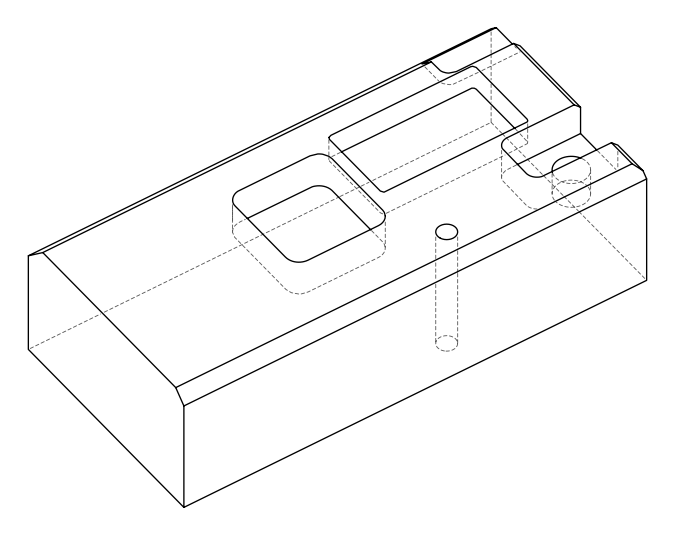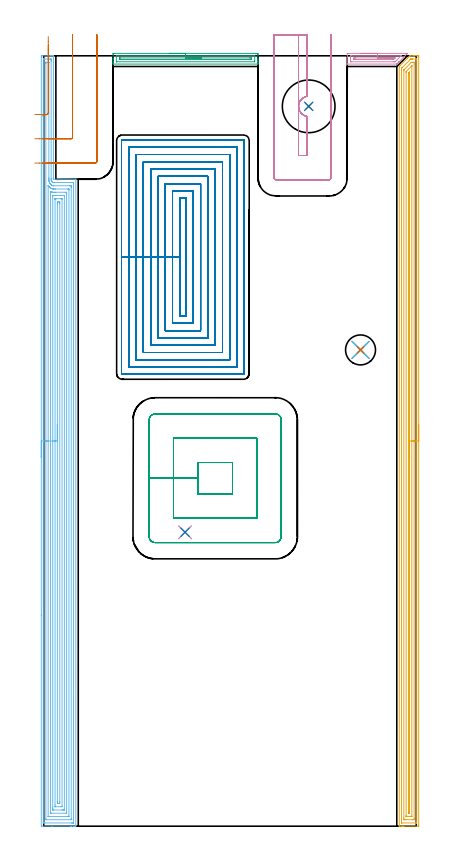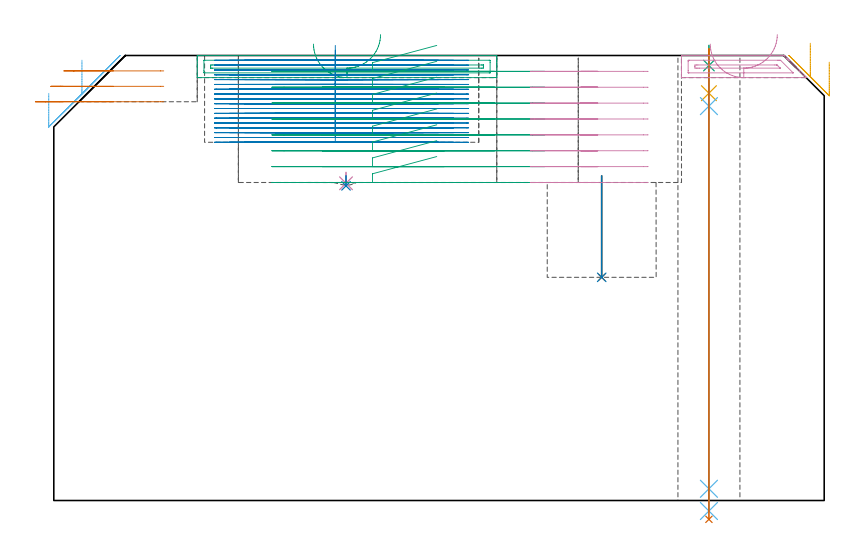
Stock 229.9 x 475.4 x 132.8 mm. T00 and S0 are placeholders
(PLAN: 16 operations, 10 tool changes, 170 min)
(1 INDEXABLE_INSERT_DRILL_BLIND_HOLE_FROM_SOLID | STEP1POCKET | NXT0302_013 | 0.13 min | 22810 mm3)
(2 DRILL_TO_ENLARGE_BLIND_HOLE | STEP1POCKET | UGT0301_382 | 0.13 min | 32056 mm3)
(3 SPOT_DRILL | STEP1HOLE | NXT0321_9005460120000 | 0.05 min | 183 mm3)
(4 SPOT_DRILL_1 | STEP1POCKET_1 | NXT0321_9005460120000 | 0.03 min | 4140 mm3)
(5 DRILL_BLIND_HOLE_INTO_CENTER | STEP1HOLE | NXT0301_046 | 0.05 min | 355 mm3)
(6 GUN_DRILL_THROUGH_HOLE | STEP1HOLE | UGT0307_003 | 0.63 min | 4655 mm3)
(7 SPADE_DRILL_TO_ENLARGE_THROUGH_HOLE | STEP1HOLE | UGT0306_009 | 0.56 min | 30425 mm3)
(8 DRILL_BLIND_HOLE_INTO_CENTER_1 | STEP1POCKET_1 | NXT0301_026 | 0.02 min | 16 mm3)
(9 AREA_MILL | FG_CHAMFER_SURFACE | UGT0205_001 | 2.32 min | 2131 mm3)
(10 AREA_MILL_1 | FG_CHAMFER_SURFACE_1 | UGT0205_001 | 0.99 min | 992 mm3)
(11 AREA_MILL_2 | FG_CHAMFER_SURFACE_2 | UGT0205_001 | 19.14 min | 34044 mm3)
(12 AREA_MILL_3 | FG_CHAMFER_SURFACE_3 | UGT0205_001 | 27.7 min | 106852 mm3)
(13 MILL_CORNER_NOTCH_RECTANGULAR | CORNER_NOTCH_RECTANGULAR | UGT0201_094 | Follow Part, ap 5, ae 75% | 1.55 min | 30404 mm3)
(14 MILL_RECTANGULAR_POCKET | POCKET_RECTANGULAR_STRAIGHT | NXT0201_008 | Follow Part, ap 1.5, ae 75% | 98.84 min | 319093 mm3)
(15 MILL_RECTANGULAR_POCKET_1 | POCKET_RECTANGULAR_STRAIGHT_1 | UGT0201_094 | Follow Part, ap 5, ae 75% | 11.07 min | 371892 mm3)
(16 MILL_SLOT | SLOT_PARTIAL_RECTANGULAR | UGT0201_094 | Follow Part, ap 5, ae 75% | 6.81 min | 147025 mm3)
(TOOL NXT0302_013 | Index. Insert Drill 21mm [880-D2100L25-05] | D21 PA176 FL105 Z2)
(TOOL UGT0301_382 | Twist Drill Flat Bottom 32.5 mm | D32.5 PA180 FL175 Z2)
(TOOL NXT0321_9005460120000 | NC Spot Drill, 142deg, 12mm, Carbide, Uncoated | D12 PA142 FL30 Z2)
(TOOL NXT0301_046 | Carbide Drill 7.5mm [860.1-0750-038A1-MM 2214] | D7.5 PA140 FL53 Z2)
(TOOL UGT0307_003 | Gun Drill 7 mm | D7 PA130 FL24 Z1)
(TOOL UGT0306_009 | Spade Drill 18.5mm | D18.5 PA132 FL10 Z2)
(TOOL NXT0301_026 | Carbide Drill 5.5mm [860.1-0550-017A1-MM 2214] | D5.5 PA140 FL28 Z2)
(TOOL UGT0205_001 | Chamfer Mill 20 x 3 x 45 deg. | D20 FL50 Z2)
(TOOL UGT0201_094 | End mill 20 mm | D20 FL38 Z4)
(TOOL NXT0201_008 | ENDMILL 6mm [2P460-0600-NA 1630] | D6 FL26 Z6)
(OP 1 INDEXABLE_INSERT_DRILL_BLIND_HOLE_FROM_SOLID)
G17 G21 G94 G90
T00 M6
G54
G17 G0 G90 X163.5 Y444.2 S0 M3
G43 Z142.8 H1
G94 G81 G98 Z66.6 F250. R96.9
G80
M5
M2
(OP 2 DRILL_TO_ENLARGE_BLIND_HOLE)
G17 G21 G94 G90
T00 M6
G54
G17 G0 G90 X163.5 Y444.2 S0 M3
G43 Z142.8 H0
G94 G81 G98 Z66.6 F250. R96.9
G80
M5
M2
(OP 3 SPOT_DRILL)
G17 G21 G94 G90
T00 M6
G54
G17 G0 G90 X195.5 Y293.9 S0 M3
G43 Z142.8 H0
G94 G81 G98 Z129.8 F250. R135.8
G80
M5
M2
(OP 4 SPOT_DRILL_1)
G17 G21 G94 G90
T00 M6
G54
G17 G0 G90 X87.2 Y181.4 S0 M3
G43 Z142.8 H0
G94 G81 G98 Z94.663 F250. R97.9
G80
M5
M2
(OP 5 DRILL_BLIND_HOLE_INTO_CENTER)
G17 G21 G94 G90
T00 M6
G54
G17 G0 G90 X195.5 Y293.9 S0 M3
G43 Z142.8 H1
G94 G81 G98 Z121.55 F250. R134.8
G80
M5
M2
(OP 6 GUN_DRILL_THROUGH_HOLE)
G17 G21 G94 G90
T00 M6
G54
G17 G0 G90 X195.5 Y293.9 M8
G43 Z142.8 H0
Z132.641
S716 M3
G94 G1 Z117.692 F125. M26
G4 X.084
Z3.5 F250.
G4 X.084
Z-3.132 F125.
G4 X.084
M5
M9
G0 Z132.641
Z142.8
M2
(OP 7 SPADE_DRILL_TO_ENLARGE_THROUGH_HOLE)
G17 G21 G94 G90
T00 M6
G54
G17 G0 G90 X195.5 Y293.9 S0 M3
G43 Z142.8 H0
G94 G73 G98 Z-5.618 F250. Q17.302 R134.8
G80
M5
M2
(OP 8 DRILL_BLIND_HOLE_INTO_CENTER_1)
G17 G21 G94 G90
T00 M6
G54
G17 G0 G90 X87.2 Y181.4 S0 M3
G43 Z142.8 H1
G94 G81 G98 Z93.899 F250. R96.9
G80
M5
M2
(OP 9 AREA_MILL)
G17 G21 G94 G90
T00 M6
G54
G17 G0 G90 X77.5 Y476.9 S1061 M3
G43 Z142.8 H0
Z136.2
G94 G1 X77.538 Z135.328 F250.
X77.652 Z134.464
X77.841 Z133.612
X78.103 Z132.78
X78.437 Z131.974
X78.84 Z131.2
X79.308 Z130.464
X79.84 Z129.772
X80.429 Z129.129
X81.072 Z128.54
X81.764 Z128.008
X82.5 Z127.54
X83.274 Z127.137
X84.08 Z126.803
X84.912 Z126.541
X85.764 Z126.352
X86.628 Z126.238
X87.5 Z126.2
X130.995
X131.613 Y476.897 Z126.203
X132.193 Y476.891 Z126.205
X132.197 Y476.866 Z126.23
X132.2 Y476.28 Z126.816
Y475.976 Z127.12
Y473.6 Z129.494
Y472.991 Z130.106
Y472.707 Z130.39
Y472.097 Z130.999
Y471.813 Z131.282
Y471.245 Z131.855
Y470.694 Z132.405
X132.193 Y470.352 Z132.739
X132.19 Y470.303 Z132.788
X132.058 Y470.3 Z132.8
X42.942
X42.81 Y470.303 Z132.788
X42.807 Y470.352 Z132.739
X42.8 Y470.694 Z132.405
Y471.244 Z131.855
Y471.813 Z131.282
Y472.991 Z130.106
Y473.597 Z129.497
X42.801 Y476.28 Z126.816
X42.803 Y476.866 Z126.23
X42.807 Y476.891 Z126.205
X43.387 Y476.9 Z126.2
X87.5
Y475.486 Z127.614
X129.929 Y475.485 Z127.615
X130.126 Y475.482 Z127.618
X130.178 Y475.479 Z127.621
X130.19 Y475.469 Z127.631
X130.196 Y475.44 Z127.66
X130.199 Y475.387 Z127.713
Y472.336 Z130.764
X130.193 Y471.813 Z131.287
X130.19 Y471.727 Z131.373
X130.027 Y471.718 Z131.382
X129.928 Y471.715 Z131.385
X45.071
X44.874 Y471.718 Z131.382
X44.822 Y471.721 Z131.379
X44.81 Y471.731 Z131.369
X44.804 Y471.76 Z131.34
X44.801 Y471.813 Z131.287
X44.8 Y474.864 Z128.236
X44.807 Y475.387 Z127.713
X44.81 Y475.473 Z127.627
X44.973 Y475.482 Z127.618
X45.072 Y475.485 Z127.615
X87.5 Y475.486 Z127.614
Y474.072 Z129.028
X127.157 Y474.071 Z129.029
X127.58 Y474.069 Z129.031
X128.048 Y474.064 Z129.036
X128.19 Y474.051 Z129.049
X128.197 Y473.752 Z129.348
X128.199 Y473.6 Z129.5
X128.2 Y473.448 Z129.652
X128.197 Y473.295 Z129.805
X128.191 Y473.194 Z129.906
X128.185 Y473.135 Z129.965
X128.164 Y473.133 Z129.967
X128.048 Y473.131 Z129.969
X127.627 Y473.129 Z129.971
X47.843
X47.42 Y473.131 Z129.969
X46.952 Y473.136 Z129.964
X46.81 Y473.149 Z129.951
X46.803 Y473.448 Z129.652
X46.801 Y473.6 Z129.5
X46.8 Y473.752 Z129.348
X46.803 Y473.905 Z129.195
X46.809 Y474.006 Z129.094
X46.815 Y474.065 Z129.035
X46.836 Y474.067 Z129.033
X46.952 Y474.069 Z129.031
X47.373 Y474.071 Z129.029
X87.5 Y474.072 Z129.028
X88.372 Z129.067
X89.236 Z129.18
X90.088 Z129.369
X90.92 Z129.632
X91.726 Z129.965
X92.5 Z130.368
X93.236 Z130.837
X93.928 Z131.368
X94.571 Z131.957
X95.16 Z132.601
X95.692 Z133.293
X96.16 Z134.028
X96.563 Z134.802
X96.897 Z135.608
X97.159 Z136.44
X97.348 Z137.292
X97.462 Z138.157
X97.5 Z139.028
G0 Z142.8
M5
M2
(OP 10 AREA_MILL_1)
G17 G21 G94 G90
T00 M6
G54
G17 G0 G90 X195.9 Y476.9 S1061 M3
G43 Z142.8 H0
Z136.2
G94 G1 X195.938 Z135.328 F250.
X196.052 Z134.464
X196.241 Z133.612
X196.503 Z132.78
X196.837 Z131.974
X197.24 Z131.2
X197.709 Z130.464
X198.24 Z129.772
X198.829 Z129.129
X199.472 Z128.54
X200.164 Z128.008
X200.9 Z127.54
X201.674 Z127.137
X202.48 Z126.803
X203.312 Z126.541
X204.164 Z126.352
X205.028 Z126.238
X205.9 Z126.2
X224.368 Y476.899 Z126.201
X224.423 Y476.897 Z126.202
X224.492 Y476.891 Z126.205
X224.28 Y476.68 Z126.42
X223.882 Y476.28 Z126.816
X222.544 Y474.942 Z128.154
X219.415 Y471.813 Z131.283
X219.303 Y471.703 Z131.396
X219.224 Y471.624 Z131.475
X219.117 Y471.515 Z131.581
X219.009 Y471.409 Z131.691
X218.923 Y471.323 Z131.776
X218.819 Y471.217 Z131.879
X218.714 Y471.114 Z131.986
X218.029 Y470.429 Z132.67
X217.924 Y470.325 Z132.771
X217.895 Y470.305 Z132.79
X217.83 Y470.3 Z132.8
X187.342
X187.309 Y470.305 Z132.791
X187.302 Y470.315 Z132.781
X187.301 Y470.322 Z132.773
X187.3 Y470.416 Z132.682
Y474.578 Z128.521
Y475.387 Z127.706
X187.302 Y476.767 Z126.328
X187.306 Y476.89 Z126.204
X187.783 Y476.9 Z126.2
X205.9
Y475.486 Z127.614
X220.482
X220.579 Y475.485 Z127.615
X220.606 Y475.483 Z127.617
X220.614 Y475.48 Z127.62
X220.613 Y475.475 Z127.625
X220.564 Y475.416 Z127.684
X220.537 Y475.387 Z127.713
X220.509 Y475.359 Z127.741
X216.947 Y471.798 Z131.302
X216.844 Y471.721 Z131.379
X216.75 Y471.719 Z131.381
X216.554 Y471.716 Z131.384
X216.161 Y471.714 Z131.386
X216.063
X189.648 Y471.715 Z131.385
X189.551 Y471.717 Z131.383
X189.454 Y471.721 Z131.379
X189.31 Y471.735 Z131.365
X189.307 Y471.813 Z131.287
X189.301 Y472.066 Z131.034
X189.3 Y474.747 Z128.353
X189.303 Y475.387 Z127.713
X189.306 Y475.45 Z127.65
X189.31 Y475.476 Z127.624
X189.356 Y475.48 Z127.62
X189.455 Y475.484 Z127.616
X189.551 Y475.485 Z127.615
X205.9 Y475.486 Z127.614
Y474.072 Z129.028
X216.611 Y474.071 Z129.029
X216.659
X216.732 Y474.067 Z129.033
X216.753 Y474.065 Z129.035
X216.746 Y474.053 Z129.047
X216.717 Y474.02 Z129.08
X216.625 Y473.925 Z129.175
X216.063 Y473.363 Z129.737
X215.84 Y473.149 Z129.951
X215.823 Y473.135 Z129.965
X215.801 Y473.132 Z129.968
X215.75 Y473.13 Z129.97
X215.646 Y473.129 Z129.971
X215.179 Y473.128 Z129.972
X192.202 Y473.129 Z129.971
X191.782 Y473.131 Z129.969
X191.318 Y473.136 Z129.964
X191.301 Y473.6 Z129.5
Y473.618 Z129.482
X191.318 Y474.064 Z129.036
X191.738 Y474.069 Z129.031
X192.202 Y474.071 Z129.029
X192.62
X205.9 Y474.072 Z129.028
X206.772 Z129.066
X207.637 Z129.18
X208.488 Z129.369
X209.32 Z129.631
X210.126 Z129.965
X210.9 Z130.368
X211.636 Z130.837
X212.328 Z131.368
X212.971 Z131.957
X213.56 Z132.601
X214.092 Z133.293
X214.56 Z134.028
X214.963 Z134.802
X215.297 Z135.608
X215.559 Z136.44
X215.748 Z137.292
X215.862 Z138.157
X215.9 Z139.028
G0 Z142.8
M5
M2
(OP 11 AREA_MILL_2)
G17 G21 G94 G90
T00 M6
G54
G17 G0 G90 X231.4 Y247.7 S1061 M3
G43 Z142.8 H0
Z130.8
G94 G1 Y247.662 Z129.928 F250.
Y247.548 Z129.064
Y247.359 Z128.212
Y247.097 Z127.38
Y246.763 Z126.574
Y246.36 Z125.8
Y245.892 Z125.064
Y245.36 Z124.372
Y244.771 Z123.729
Y244.128 Z123.14
Y243.436 Z122.608
Y242.7 Z122.14
Y241.926 Z121.737
Y241.12 Z121.403
Y240.288 Z121.141
Y239.437 Z120.952
Y238.572 Z120.838
Y237.7 Z120.8
Y0.613
X231.398 Y0.279 Z120.801
X231.393 Y0.01 Z120.804
X231.072 Y0. Z121.125
X222.346 Z129.848
X221.798 Z130.398
X221.473 Z130.723
X220.926 Z131.27
X220.601 Z131.594
X219.644 Z132.555
X219.522 Z132.67
X219.448 Z132.743
X219.402 Y0.01 Z132.788
X219.4 Y0.166 Z132.8
Y468.536
X219.404 Y468.795 Z132.79
X219.545 Y468.945 Z132.655
X224.527 Y473.928 Z127.671
X225.834 Y475.234 Z126.366
X225.996 Y475.399 Z126.196
X226.487 Y475.4 Z125.713
X227.907 Z124.29
X228.454 Z123.742
X228.779 Z123.418
X229.327 Z122.868
X229.926 Z122.27
X230.199 Z121.996
X230.798 Z121.398
X231.072 Y475.397 Z121.124
X231.393 Y475.39 Z120.804
X231.398 Y475.12 Z120.8
X231.4 Y474.787
Y474.452
Y237.7
X229.986 Z122.214
X229.985 Y2.399 Z122.215
X229.982 Y2.062 Z122.218
X229.98 Y2.022 Z122.22
X229.978 Y2.01 Z122.222
X229.95 Y2.007 Z122.25
X229.846 Y2.003 Z122.354
X229.716 Y2. Z122.484
X220.99 Z131.21
X220.856 Y2.003 Z131.344
X220.828 Y2.007 Z131.372
X220.821 Y2.011 Z131.379
X220.818 Y2.019 Z131.382
X220.816 Y2.05 Z131.384
X220.814 Y2.18 Z131.386
Y2.399
Y466.75
X220.815 Y467.424 Z131.385
X220.818 Y467.643 Z131.382
X220.821 Y467.726 Z131.379
X220.825 Y467.763 Z131.375
X220.855 Y467.797 Z131.345
X220.958 Y467.905 Z131.242
X221.088 Y468.037 Z131.112
X226.051 Y473.001 Z126.149
X226.388 Y473.33 Z125.812
X226.434 Y473.372 Z125.766
X226.467 Y473.39 Z125.733
X226.514 Y473.393 Z125.686
X226.709 Y473.397 Z125.491
X227.192 Y473.4 Z125.008
X227.582 Z124.618
X229.327 Z122.873
X229.81 Z122.39
X229.944 Y473.397 Z122.256
X229.972 Y473.394 Z122.228
X229.979 Y473.39 Z122.221
X229.982 Y473.381 Z122.218
X229.984 Y473.35 Z122.216
X229.985 Y473.22 Z122.215
X229.986 Y473.001 Z122.214
Y237.7
X228.572 Z123.628
Y4.958
X228.57 Y4.185 Z123.63
X228.569 Y4.068 Z123.631
X228.565 Y4.027 Z123.635
X228.562 Y4.01 Z123.638
X228.544 Y4.008 Z123.656
X228.454 Y4.004 Z123.746
X227.762 Y4. Z124.438
X227.582 Z124.618
X223.399 Z128.801
X222.526 Y4.001 Z129.674
X222.346 Y4.003 Z129.854
X222.286 Y4.006 Z129.914
X222.243 Y4.009 Z129.957
X222.235 Y4.066 Z129.965
X222.232 Y4.185 Z129.968
X222.23 Y4.304 Z129.97
X222.228 Y5.078 Z129.972
X222.229 Y466.557 Z129.971
X222.23 Y466.654 Z129.97
X222.233 Y466.701 Z129.967
X222.235 Y466.721 Z129.965
X222.255 Y466.75 Z129.945
X222.299 Y466.798 Z129.901
X222.346 Y466.846 Z129.854
X226.712 Y471.213 Z125.488
X226.893 Y471.382 Z125.307
X227.22 Y471.394 Z124.98
X227.402 Y471.399 Z124.798
X227.582 Y471.4 Z124.618
X228.274 Z123.926
X228.454 Y471.397 Z123.746
X228.514 Y471.394 Z123.686
X228.557 Y471.391 Z123.643
X228.565 Y471.334 Z123.635
X228.568 Y471.215 Z123.632
X228.57 Y471.096 Z123.63
X228.571 Y470.322 Z123.629
X228.572 Y237.7 Z123.628
X227.157 Z125.043
Y6.252
X227.156 Y6.13 Z125.044
X227.153 Y6.049 Z125.047
X227.15 Y6.01 Z125.05
X227.13 Y6.008 Z125.07
X226.709 Y6. Z125.491
X226.68 Z125.52
X224.091 Z128.109
X224.062 Z128.138
X223.679 Y6.01 Z128.521
X223.649 Y6.02 Z128.551
X223.646 Y6.049 Z128.554
X223.644 Y6.092 Z128.556
X223.643 Y6.134 Z128.557
Y6.43
Y464.964
X223.644 Y465.422 Z128.556
X223.648 Y465.64 Z128.552
X223.65 Y465.689 Z128.55
X223.689 Y465.733 Z128.511
X223.807 Y465.857 Z128.393
X227.04 Y469.091 Z125.16
X227.115 Y469.164 Z125.085
X227.141 Y469.185 Z125.059
X227.15 Y469.189 Z125.05
X227.152 Y469.179 Z125.048
X227.156 Y469.119 Z125.044
X227.157 Y469.079 Z125.043
Y468.97
Y237.7
X225.743 Z126.457
Y8.217
X225.741 Y8.035 Z126.459
X225.74 Y8.013 Z126.46
X225.738 Y8.01 Z126.462
X225.727 Y8.006 Z126.473
X225.673 Y8.002 Z126.527
X225.598 Y8. Z126.602
X225.134 Y8.003 Z127.066
X225.081 Y8.006 Z127.119
X225.067 Y8.01 Z127.133
X225.064 Y8.018 Z127.136
X225.061 Y8.056 Z127.139
X225.058 Y8.222 Z127.142
X225.057 Y8.554 Z127.143
Y8.65
Y464.071
X225.061 Y464.422 Z127.139
X225.064 Y464.597 Z127.136
X225.073 Y464.663 Z127.127
X225.098 Y464.691 Z127.102
X225.163 Y464.761 Z127.037
X225.363 Y464.964 Z126.837
X225.477 Y465.079 Z126.723
X225.604 Y465.202 Z126.596
X225.717 Y465.31 Z126.483
X225.735 Y465.326 Z126.465
X225.737 Y465.252 Z126.463
X225.742 Y465.061 Z126.458
X225.743 Y464.964 Z126.457
Y464.843
Y237.7
Y236.828 Z126.495
Y235.964 Z126.609
Y235.112 Z126.798
Y234.28 Z127.06
Y233.474 Z127.394
Y232.7 Z127.797
Y231.964 Z128.265
Y231.272 Z128.796
Y230.629 Z129.386
Y230.04 Z130.029
Y229.509 Z130.721
Y229.04 Z131.457
Y228.637 Z132.231
Y228.303 Z133.037
Y228.041 Z133.869
Y227.852 Z134.72
Y227.738 Z135.585
Y227.7 Z136.457
G0 Z142.8
M5
M2
(OP 12 AREA_MILL_3)
G17 G21 G94 G90
T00 M6
G54
G17 G0 G90 X-1.5 Y227.7 S1061 M3
G43 Z142.8 H0
Z121.5
G94 G1 Y227.738 Z120.628 F250.
Y227.852 Z119.764
Y228.041 Z118.912
Y228.303 Z118.08
Y228.637 Z117.274
Y229.04 Z116.5
Y229.509 Z115.764
Y230.04 Z115.072
Y230.629 Z114.429
Y231.272 Z113.84
Y231.964 Z113.308
Y232.7 Z112.84
Y233.474 Z112.437
Y234.28 Z112.103
Y235.112 Z111.841
Y235.964 Z111.652
Y236.828 Z111.538
Y237.7 Z111.5
Y474.385
X-1.499 Y474.787 Z111.501
X-1.495 Y475.272 Z111.503
X-1.492 Y475.391 Z111.506
X-1.015 Y475.4 Z111.982
X2.521 Z115.515
X3.959 Z116.956
X4.289 Z117.284
X4.947 Z117.947
X5.383 Z118.383
X5.86 Y475.396 Z118.852
X5.998 Y475.39 Z118.989
X6. Y475.234 Z119.
Y399.777
X6.006 Y399.728 Z118.993
Y399.727
X6.004 Y399.687 Z118.995
X6. Y399.421 Z119.
Y399.302
Y399.2
X19.443 Z132.44
X19.757 Z132.753
X19.769 Y399.198 Z132.766
X19.795 Y399.191 Z132.791
X19.8 Y398.883 Z132.8
Y0.166
X19.797 Y0.009 Z132.788
X19.784 Y0.007 Z132.775
X19.438 Y0. Z132.438
X19.089 Z132.089
X18.431 Z131.426
X17.217 Z130.214
X16.663 Z129.657
X5.204 Z118.202
X-1.293 Y0.001 Z111.704
X-1.492 Y0.01 Z111.506
X-1.499 Y0.209 Z111.499
X-1.5 Y130.27 Z111.5
Y237.7
X-0.086 Z112.914
X-0.085 Y473.213 Z112.915
X-0.084 Y473.319 Z112.916
X-0.082 Y473.371 Z112.918
X-0.08 Y473.389 Z112.92
X-0.036 Y473.391 Z112.964
X0.36 Y473.398 Z113.36
X3.894 Y473.4 Z116.894
X4.289 Y473.398 Z117.289
X4.42 Y473.395 Z117.42
X4.525 Y473.39 Z117.525
X4.579 Y473.378 Z117.579
X4.581 Y473.301 Z117.581
X4.584 Y473.001 Z117.584
X4.585 Y472.701 Z117.585
X4.586 Y472.108 Z117.586
Y399.75
X4.588 Y399.474 Z117.588
X4.593 Y399.18 Z117.593
X4.611 Y398.884 Z117.611
X4.635 Y398.714 Z117.635
X4.687 Y398.481 Z117.687
X4.786 Y398.194 Z117.786
X4.882 Y397.991 Z117.882
X4.992 Y397.811 Z117.992
X5.172 Y397.59 Z118.172
X5.308 Y397.468 Z118.308
X5.502 Y397.339 Z118.502
X5.734 Y397.246 Z118.734
X5.946 Y397.209 Z118.946
X6.056 Y397.205 Z119.056
X6.839 Y397.2 Z119.839
X6.94 Z119.94
X17.547 Z130.547
X18.333 Y397.196 Z131.333
X18.356 Y397.19 Z131.356
X18.379 Y397.15 Z131.379
X18.38 Y397.098 Z131.38
X18.386 Y396.25 Z131.386
Y396.205
X18.385 Y2.187 Z131.385
X18.384 Y2.081 Z131.384
X18.381 Y2.029 Z131.381
X18.38 Y2.011 Z131.38
X18.336 Y2.009 Z131.336
X17.94 Y2.002 Z130.94
X17.547 Y2. Z130.547
X17.058 Z130.058
X0.753 Z113.753
X0.263 Y2.001 Z113.263
X0.031 Y2.006 Z113.031
X-0.077 Y2.01 Z112.923
X-0.085 Y2.352 Z112.915
Y2.399
X-0.086 Y237.7 Z112.914
X1.328 Z114.328
X1.329 Y470.634 Z114.329
X1.331 Y471.215 Z114.331
X1.333 Y471.37 Z114.333
X1.335 Y471.383 Z114.335
X1.346 Y471.39 Z114.346
X1.393 Y471.395 Z114.393
X1.455 Y471.399 Z114.455
X2.521 Y471.4 Z115.521
X2.704 Y471.398 Z115.704
X3.069 Y471.392 Z116.069
X3.165 Y471.389 Z116.165
X3.167 Y471.366 Z116.167
X3.17 Y471.309 Z116.17
X3.171 Y471.215 Z116.171
X3.172 Y400.012 Z116.172
X3.173 Y399.777 Z116.173
X3.179 Y399.111 Z116.179
X3.191 Y398.884 Z116.191
X3.218 Y398.537 Z116.218
X3.286 Y398.11 Z116.286
X3.314 Y397.991 Z116.314
X3.405 Y397.641 Z116.405
X3.603 Y397.098 Z116.603
X3.799 Y396.699 Z116.799
X4.031 Y396.345 Z117.031
X4.14 Y396.205 Z117.14
X4.289 Y396.029 Z117.289
X4.473 Y395.849 Z117.473
X4.703 Y395.659 Z117.703
X5.048 Y395.438 Z118.048
X5.172 Y395.385 Z118.172
X5.353 Y395.312 Z118.353
X5.597 Y395.255 Z118.597
X5.776 Y395.227 Z118.776
X5.947 Y395.211 Z118.947
X6.056 Y395.204 Z119.056
X6.166 Y395.201 Z119.166
X15.89 Y395.2 Z128.89
X16.663 Y395.198 Z129.663
X16.777 Y395.196 Z129.777
X16.965 Y395.18 Z129.965
X16.967 Y395.13 Z129.967
X16.969 Y395.002 Z129.969
X16.971 Y394.419 Z129.971
Y394.107
Y4.766
X16.969 Y4.185 Z129.969
X16.966 Y4.03 Z129.966
X16.965 Y4.017 Z129.965
X16.954 Y4.01 Z129.954
X16.907 Y4.005 Z129.907
X16.845 Y4.001 Z129.845
X1.82 Y4. Z114.82
X1.637 Y4.002 Z114.637
X1.454 Y4.006 Z114.454
X1.339 Y4.01 Z114.339
X1.335 Y4.082 Z114.335
X1.332 Y4.185 Z114.332
X1.329 Y4.496 Z114.329
X1.328 Y237.7 Z114.328
X2.743 Z115.743
Y395.087
X2.744 Y395.143 Z115.744
X2.75 Y395.312 Z115.75
X2.752 Y395.334 Z115.752
X2.77 Y395.312 Z115.77
X2.9 Y395.122 Z115.9
X3.023 Y394.942 Z116.023
X3.204 Y394.71 Z116.204
X3.405 Y394.461 Z116.405
X3.442 Y394.419 Z116.442
X3.658 Y394.213 Z116.658
X3.886 Y394.017 Z116.886
X4.101 Y393.85 Z117.101
X4.289 Y393.733 Z117.289
X4.643 Y393.526 Z117.643
X5.018 Y393.377 Z118.018
X5.172 Y393.333 Z118.172
X5.426 Y393.269 Z118.426
X5.77 Y393.223 Z118.77
X6.056 Y393.21 Z119.056
X6.376 Y393.203 Z119.376
X6.94 Y393.2 Z119.94
X7.263 Z120.263
X14.895 Y393.199 Z127.895
X15.22 Y393.198 Z128.22
X15.522 Y393.19 Z128.522
X15.551 Y393.186 Z128.551
X15.553 Y393.147 Z128.553
X15.555 Y393.05 Z128.555
X15.557 Y392.857 Z128.557
Y392.633
Y6.195
X15.555 Y6.099 Z128.555
X15.553 Y6.041 Z128.553
X15.551 Y6.016 Z128.551
X15.535 Y6.01 Z128.535
X14.866 Y6. Z127.866
X3.376 Z116.376
X2.971 Y6.004 Z115.971
X2.769 Y6.008 Z115.769
X2.749 Y6.01 Z115.749
X2.747 Y6.025 Z115.747
X2.745 Y6.062 Z115.745
X2.743 Y6.115 Z115.743
Y237.7
X4.157 Z117.157
Y391.113
X4.159 Y391.379 Z117.159
X4.161 Y391.557 Z117.161
X4.164 Y391.617 Z117.164
X4.169 Y391.622 Z117.169
X4.192 Y391.615 Z117.192
X4.289 Y391.58 Z117.289
X4.543 Y391.482 Z117.543
X4.922 Y391.365 Z117.922
X5.172 Y391.303 Z118.172
X5.68 Y391.227 Z118.68
X6.056 Y391.21 Z119.056
X6.589 Y391.202 Z119.589
X6.94 Y391.2 Z119.94
X7.474 Z120.474
X13.663 Y391.199 Z126.663
X14.011 Y391.193 Z127.011
X14.121 Y391.19 Z127.121
X14.136 Y390.979 Z127.136
X14.14 Y390.847 Z127.14
X14.142 Y390.715 Z127.142
X14.143 Y389.954 Z127.143
Y8.383
X14.141 Y8.117 Z127.141
X14.138 Y8.042 Z127.138
X14.135 Y8.008 Z127.135
X14.131 Y8.006 Z127.131
X14.092 Y8.003 Z127.092
X14.011 Y8.001 Z127.011
X13.77 Y8. Z126.77
X4.932 Z117.932
X4.289 Y8.003 Z117.289
X4.197 Y8.006 Z117.197
X4.172 Y8.01 Z117.172
X4.164 Y8.015 Z117.164
X4.162 Y8.074 Z117.162
X4.159 Y8.251 Z117.159
X4.157 Y8.783 Z117.157
Y237.7
X5.571 Z118.571
X5.572 Y388.658 Z118.572
X5.574 Y389.061 Z118.574
X5.576 Y389.182 Z118.576
X5.577 Y389.204 Z118.577
X5.643 Y389.207 Z118.643
X5.756 Y389.208 Z118.756
X6.802 Y389.2 Z119.802
X12.244 Y389.199 Z125.244
X12.381 Y389.198 Z125.381
X12.657 Y389.191 Z125.657
X12.723 Y389.188 Z125.723
X12.725 Y389.173 Z125.725
X12.727 Y389.131 Z125.727
X12.728 Y389.061 Z125.728
Y10.436
X12.727 Y10.191 Z125.727
X12.724 Y10.068 Z125.724
X12.722 Y10.016 Z125.722
X12.667 Y10.008 Z125.667
X12.244 Y10.003 Z125.244
X11.791 Y10. Z124.791
X11.36 Z124.36
X6.056 Y10.001 Z119.056
X5.6 Y10.004 Z118.6
X5.58 Y10.01 Z118.58
X5.577 Y10.027 Z118.577
X5.573 Y10.436 Z118.573
X5.571 Y10.926 Z118.571
Y11.329
Y237.7
X6.985 Z119.985
Y386.806
X6.986 Y387.017 Z119.986
X6.988 Y387.123 Z119.988
X6.992 Y387.174 Z119.992
X6.994 Y387.19 Z119.994
X7.019 Y387.195 Z120.019
X7.824 Y387.2 Z120.824
X7.898 Z120.898
X10.476 Z123.476
X10.55 Z123.55
X11.29 Y387.191 Z124.29
X11.307 Y387.19 Z124.307
X11.309 Y387.175 Z124.309
X11.312 Y387.126 Z124.312
X11.314 Y387.026 Z124.314
Y12.268
X11.313 Y12.222 Z124.313
X11.308 Y12.02 Z124.308
X10.914 Y12.007 Z123.914
X10.694 Y12.001 Z123.694
X7.057 Z120.057
X7.035 Y12.002 Z120.035
X7.015 Y12.005 Z120.015
X6.998 Y12.009 Z119.998
X6.992 Y12.031 Z119.992
X6.987 Y12.175 Z119.987
X6.985 Y13.115 Z119.985
Y237.7
X8.4 Z121.4
Y384.014
X8.403 Y384.596 Z121.403
X8.406 Y384.901 Z121.406
X8.416 Y385.19 Z121.416
X8.708 Y385.195 Z121.708
X8.995 Y385.199 Z121.995
X9.592 Y385.198 Z122.592
X9.883 Y385.195 Z122.883
X9.894 Y385.186 Z122.894
X9.897 Y385.181 Z122.897
X9.9 Y384.596 Z122.9
Y384.284
Y14.901
X9.898 Y14.591 Z122.898
X9.893 Y14.008 Z122.893
X9.599 Y14. Z122.599
X8.715 Z121.715
X8.708 Z121.708
X8.407 Y14.008 Z121.407
X8.403 Y14.316 Z121.403
X8.4 Y14.901 Z121.4
Y15.212
Y237.7
Y238.572 Z121.438
Y239.437 Z121.551
Y240.288 Z121.74
Y241.12 Z122.003
Y241.926 Z122.336
Y242.7 Z122.739
Y243.436 Z123.208
Y244.128 Z123.739
Y244.771 Z124.328
Y245.36 Z124.972
Y245.892 Z125.664
Y246.36 Z126.4
Y246.763 Z127.173
Y247.097 Z127.979
Y247.359 Z128.811
Y247.548 Z129.663
Y247.662 Z130.528
Y247.7 Z131.4
G0 Z142.8
M5
M2
(OP 13 MILL_CORNER_NOTCH_RECTANGULAR)
G17 G21 G94 G90
T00 M6
G54
G17 G0 G90 X3. Y424.2 S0 M3
G43 Z142.8 H0
Z128.2
G94 G1 X6. F250.
X16.805 F500.
G3 X17.8 Y425.195 R1.
G1 Y485.4
Y488.4 F250.
G0 Z142.8
X3. Y409.2
Z128.2
G1 X6.
X31.805 F500.
G3 X32.8 Y410.195 R1.
G1 Y485.4
Y488.4 F250.
G0 Z142.8
X-0.762 Y438.344
Z123.6
G1 X2.1 Y439.245
G3 X2.8 Y440.193 R1. F500.
G1 Y479.075
Y482.075 F250.
G0 Z142.8
X-0.9 Y424.2
Z123.6
G1 X2.1
X16.805 F500.
G3 X17.8 Y425.195 R1.
G1 Y485.4
Y488.4 F250.
G0 Z142.8
X-0.9 Y409.2
Z123.6
G1 X2.1
X31.805 F500.
G3 X32.8 Y410.195 R1.
G1 Y485.4
Y488.4 F250.
G0 Z142.8
X-5.499 Y439.2
Z119.
G1 X-2.499
X1.805 F500.
G3 X2.8 Y440.195 R1.
G1 Y484.226
Y487.226 F250.
G0 Z142.8
X-5.499 Y424.2
Z119.
G1 X-2.499
X16.805 F500.
G3 X17.8 Y425.195 R1.
G1 Y485.4
Y488.4 F250.
G0 Z142.8
X-5.499 Y409.2
Z119.
G1 X-2.499
X31.805 F500.
G3 X32.8 Y410.195 R1.
G1 Y485.4
Y488.4 F250.
G0 Z142.8
M5
M2
(OP 14 MILL_RECTANGULAR_POCKET)
G17 G21 G94 G90
T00 M6
G54
G17 G0 G90 X84. Y367.716 S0 M3
G43 Z142.8 H1
Z135.8
G94 G1 Y351.15 Z131.361 F250.
Y314.8 F500.
X87.8
Y387.5
X84.
Y351.15
X79.5
Y310.3
X92.3
Y392.
X79.5
Y351.15
X75.
Y305.8
X96.8
Y396.5
X75.
Y351.15
X70.5
Y301.3
X101.3
Y401.
X70.5
Y351.15
X66.
Y296.8
X105.8
Y405.5
X66.
Y351.15
X61.5
Y292.3
X110.3
Y410.
X61.5
Y351.15
X57.
Y287.8
X114.8
Y414.5
X57.
Y351.15
X52.5
Y283.3
X119.3
Y419.
X52.5
Y351.15
X48.
Y279.3
G3 X48.5 Y278.8 R0.5
G1 X123.3
G3 X123.8 Y279.3 R0.5
G1 Y423.
G3 X123.3 Y423.5 R0.5
G1 X48.5
G3 X48. Y423. R0.5
G1 Y351.15
Y350.15
G0 X84. Y367.716 Z134.361
G1 Y351.15 Z129.922 F250.
Y314.8 F500.
X87.8
Y387.5
X84.
Y351.15
X79.5
Y310.3
X92.3
Y392.
X79.5
Y351.15
X75.
Y305.8
X96.8
Y396.5
X75.
Y351.15
X70.5
Y301.3
X101.3
Y401.
X70.5
Y351.15
X66.
Y296.8
X105.8
Y405.5
X66.
Y351.15
X61.5
Y292.3
X110.3
Y410.
X61.5
Y351.15
X57.
Y287.8
X114.8
Y414.5
X57.
Y351.15
X52.5
Y283.3
X119.3
Y419.
X52.5
Y351.15
X48.
Y279.3
G3 X48.5 Y278.8 R0.5
G1 X123.3
G3 X123.8 Y279.3 R0.5
G1 Y423.
G3 X123.3 Y423.5 R0.5
G1 X48.5
G3 X48. Y423. R0.5
G1 Y351.15
Y350.15
G0 X84. Y367.716 Z132.922
G1 Y351.15 Z128.483 F250.
Y314.8 F500.
X87.8
Y387.5
X84.
Y351.15
X79.5
Y310.3
X92.3
Y392.
X79.5
Y351.15
X75.
Y305.8
X96.8
Y396.5
X75.
Y351.15
X70.5
Y301.3
X101.3
Y401.
X70.5
Y351.15
X66.
Y296.8
X105.8
Y405.5
X66.
Y351.15
X61.5
Y292.3
X110.3
Y410.
X61.5
Y351.15
X57.
Y287.8
X114.8
Y414.5
X57.
Y351.15
X52.5
Y283.3
X119.3
Y419.
X52.5
Y351.15
X48.
Y279.3
G3 X48.5 Y278.8 R0.5
G1 X123.3
G3 X123.8 Y279.3 R0.5
G1 Y423.
G3 X123.3 Y423.5 R0.5
G1 X48.5
G3 X48. Y423. R0.5
G1 Y351.15
Y350.15
G0 X84. Y367.716 Z131.483
G1 Y351.15 Z127.044 F250.
Y314.8 F500.
X87.8
Y387.5
X84.
Y351.15
X79.5
Y310.3
X92.3
Y392.
X79.5
Y351.15
X75.
Y305.8
X96.8
Y396.5
X75.
Y351.15
X70.5
Y301.3
X101.3
Y401.
X70.5
Y351.15
X66.
Y296.8
X105.8
Y405.5
X66.
Y351.15
X61.5
Y292.3
X110.3
Y410.
X61.5
Y351.15
X57.
Y287.8
X114.8
Y414.5
X57.
Y351.15
X52.5
Y283.3
X119.3
Y419.
X52.5
Y351.15
X48.
Y279.3
G3 X48.5 Y278.8 R0.5
G1 X123.3
G3 X123.8 Y279.3 R0.5
G1 Y423.
G3 X123.3 Y423.5 R0.5
G1 X48.5
G3 X48. Y423. R0.5
G1 Y351.15
Y350.15
G0 X84. Y367.716 Z130.044
G1 Y351.15 Z125.605 F250.
Y314.8 F500.
X87.8
Y387.5
X84.
Y351.15
X79.5
Y310.3
X92.3
Y392.
X79.5
Y351.15
X75.
Y305.8
X96.8
Y396.5
X75.
Y351.15
X70.5
Y301.3
X101.3
Y401.
X70.5
Y351.15
X66.
Y296.8
X105.8
Y405.5
X66.
Y351.15
X61.5
Y292.3
X110.3
Y410.
X61.5
Y351.15
X57.
Y287.8
X114.8
Y414.5
X57.
Y351.15
X52.5
Y283.3
X119.3
Y419.
X52.5
Y351.15
X48.
Y279.3
G3 X48.5 Y278.8 R0.5
G1 X123.3
G3 X123.8 Y279.3 R0.5
G1 Y423.
G3 X123.3 Y423.5 R0.5
G1 X48.5
G3 X48. Y423. R0.5
G1 Y351.15
Y350.15
G0 X84. Y367.716 Z128.605
G1 Y351.15 Z124.167 F250.
Y314.8 F500.
X87.8
Y387.5
X84.
Y351.15
X79.5
Y310.3
X92.3
Y392.
X79.5
Y351.15
X75.
Y305.8
X96.8
Y396.5
X75.
Y351.15
X70.5
Y301.3
X101.3
Y401.
X70.5
Y351.15
X66.
Y296.8
X105.8
Y405.5
X66.
Y351.15
X61.5
Y292.3
X110.3
Y410.
X61.5
Y351.15
X57.
Y287.8
X114.8
Y414.5
X57.
Y351.15
X52.5
Y283.3
X119.3
Y419.
X52.5
Y351.15
X48.
Y279.3
G3 X48.5 Y278.8 R0.5
G1 X123.3
G3 X123.8 Y279.3 R0.5
G1 Y423.
G3 X123.3 Y423.5 R0.5
G1 X48.5
G3 X48. Y423. R0.5
G1 Y351.15
Y350.15
G0 X84. Y367.716 Z127.167
G1 Y351.15 Z122.728 F250.
Y314.8 F500.
X87.8
Y387.5
X84.
Y351.15
X79.5
Y310.3
X92.3
Y392.
X79.5
Y351.15
X75.
Y305.8
X96.8
Y396.5
X75.
Y351.15
X70.5
Y301.3
X101.3
Y401.
X70.5
Y351.15
X66.
Y296.8
X105.8
Y405.5
X66.
Y351.15
X61.5
Y292.3
X110.3
Y410.
X61.5
Y351.15
X57.
Y287.8
X114.8
Y414.5
X57.
Y351.15
X52.5
Y283.3
X119.3
Y419.
X52.5
Y351.15
X48.
Y279.3
G3 X48.5 Y278.8 R0.5
G1 X123.3
G3 X123.8 Y279.3 R0.5
G1 Y423.
G3 X123.3 Y423.5 R0.5
G1 X48.5
G3 X48. Y423. R0.5
G1 Y351.15
Y350.15
G0 X84. Y367.716 Z125.728
G1 Y351.15 Z121.289 F250.
Y314.8 F500.
X87.8
Y387.5
X84.
Y351.15
X79.5
Y310.3
X92.3
Y392.
X79.5
Y351.15
X75.
Y305.8
X96.8
Y396.5
X75.
Y351.15
X70.5
Y301.3
X101.3
Y401.
X70.5
Y351.15
X66.
Y296.8
X105.8
Y405.5
X66.
Y351.15
X61.5
Y292.3
X110.3
Y410.
X61.5
Y351.15
X57.
Y287.8
X114.8
Y414.5
X57.
Y351.15
X52.5
Y283.3
X119.3
Y419.
X52.5
Y351.15
X48.
Y279.3
G3 X48.5 Y278.8 R0.5
G1 X123.3
G3 X123.8 Y279.3 R0.5
G1 Y423.
G3 X123.3 Y423.5 R0.5
G1 X48.5
G3 X48. Y423. R0.5
G1 Y351.15
Y350.15
G0 X84. Y367.716 Z124.289
G1 Y351.15 Z119.85 F250.
Y314.8 F500.
X87.8
Y387.5
X84.
Y351.15
X79.5
Y310.3
X92.3
Y392.
X79.5
Y351.15
X75.
Y305.8
X96.8
Y396.5
X75.
Y351.15
X70.5
Y301.3
X101.3
Y401.
X70.5
Y351.15
X66.
Y296.8
X105.8
Y405.5
X66.
Y351.15
X61.5
Y292.3
X110.3
Y410.
X61.5
Y351.15
X57.
Y287.8
X114.8
Y414.5
X57.
Y351.15
X52.5
Y283.3
X119.3
Y419.
X52.5
Y351.15
X48.
Y279.3
G3 X48.5 Y278.8 R0.5
G1 X123.3
G3 X123.8 Y279.3 R0.5
G1 Y423.
G3 X123.3 Y423.5 R0.5
G1 X48.5
G3 X48. Y423. R0.5
G1 Y351.15
Y350.15
G0 X84. Y367.716 Z122.85
G1 Y351.15 Z118.411 F250.
Y314.8 F500.
X87.8
Y387.5
X84.
Y351.15
X79.5
Y310.3
X92.3
Y392.
X79.5
Y351.15
X75.
Y305.8
X96.8
Y396.5
X75.
Y351.15
X70.5
Y301.3
X101.3
Y401.
X70.5
Y351.15
X66.
Y296.8
X105.8
Y405.5
X66.
Y351.15
X61.5
Y292.3
X110.3
Y410.
X61.5
Y351.15
X57.
Y287.8
X114.8
Y414.5
X57.
Y351.15
X52.5
Y283.3
X119.3
Y419.
X52.5
Y351.15
X48.
Y279.3
G3 X48.5 Y278.8 R0.5
G1 X123.3
G3 X123.8 Y279.3 R0.5
G1 Y423.
G3 X123.3 Y423.5 R0.5
G1 X48.5
G3 X48. Y423. R0.5
G1 Y351.15
Y350.15
G0 X84. Y367.716 Z121.411
G1 Y351.15 Z116.972 F250.
Y314.8 F500.
X87.8
Y387.5
X84.
Y351.15
X79.5
Y310.3
X92.3
Y392.
X79.5
Y351.15
X75.
Y305.8
X96.8
Y396.5
X75.
Y351.15
X70.5
Y301.3
X101.3
Y401.
X70.5
Y351.15
X66.
Y296.8
X105.8
Y405.5
X66.
Y351.15
X61.5
Y292.3
X110.3
Y410.
X61.5
Y351.15
X57.
Y287.8
X114.8
Y414.5
X57.
Y351.15
X52.5
Y283.3
X119.3
Y419.
X52.5
Y351.15
X48.
Y279.3
G3 X48.5 Y278.8 R0.5
G1 X123.3
G3 X123.8 Y279.3 R0.5
G1 Y423.
G3 X123.3 Y423.5 R0.5
G1 X48.5
G3 X48. Y423. R0.5
G1 Y351.15
Y350.15
G0 X84. Y367.716 Z119.972
G1 Y351.15 Z115.533 F250.
Y314.8 F500.
X87.8
Y387.5
X84.
Y351.15
X79.5
Y310.3
X92.3
Y392.
X79.5
Y351.15
X75.
Y305.8
X96.8
Y396.5
X75.
Y351.15
X70.5
Y301.3
X101.3
Y401.
X70.5
Y351.15
X66.
Y296.8
X105.8
Y405.5
X66.
Y351.15
X61.5
Y292.3
X110.3
Y410.
X61.5
Y351.15
X57.
Y287.8
X114.8
Y414.5
X57.
Y351.15
X52.5
Y283.3
X119.3
Y419.
X52.5
Y351.15
X48.
Y279.3
G3 X48.5 Y278.8 R0.5
G1 X123.3
G3 X123.8 Y279.3 R0.5
G1 Y423.
G3 X123.3 Y423.5 R0.5
G1 X48.5
G3 X48. Y423. R0.5
G1 Y351.15
Y350.15
G0 X84. Y367.716 Z118.533
G1 Y351.15 Z114.094 F250.
Y314.8 F500.
X87.8
Y387.5
X84.
Y351.15
X79.5
Y310.3
X92.3
Y392.
X79.5
Y351.15
X75.
Y305.8
X96.8
Y396.5
X75.
Y351.15
X70.5
Y301.3
X101.3
Y401.
X70.5
Y351.15
X66.
Y296.8
X105.8
Y405.5
X66.
Y351.15
X61.5
Y292.3
X110.3
Y410.
X61.5
Y351.15
X57.
Y287.8
X114.8
Y414.5
X57.
Y351.15
X52.5
Y283.3
X119.3
Y419.
X52.5
Y351.15
X48.
Y279.3
G3 X48.5 Y278.8 R0.5
G1 X123.3
G3 X123.8 Y279.3 R0.5
G1 Y423.
G3 X123.3 Y423.5 R0.5
G1 X48.5
G3 X48. Y423. R0.5
G1 Y351.15
Y350.15
G0 X84. Y367.716 Z117.094
G1 Y351.15 Z112.656 F250.
Y314.8 F500.
X87.8
Y387.5
X84.
Y351.15
X79.5
Y310.3
X92.3
Y392.
X79.5
Y351.15
X75.
Y305.8
X96.8
Y396.5
X75.
Y351.15
X70.5
Y301.3
X101.3
Y401.
X70.5
Y351.15
X66.
Y296.8
X105.8
Y405.5
X66.
Y351.15
X61.5
Y292.3
X110.3
Y410.
X61.5
Y351.15
X57.
Y287.8
X114.8
Y414.5
X57.
Y351.15
X52.5
Y283.3
X119.3
Y419.
X52.5
Y351.15
X48.
Y279.3
G3 X48.5 Y278.8 R0.5
G1 X123.3
G3 X123.8 Y279.3 R0.5
G1 Y423.
G3 X123.3 Y423.5 R0.5
G1 X48.5
G3 X48. Y423. R0.5
G1 Y351.15
Y350.15
G0 X84. Y367.716 Z115.656
G1 Y351.15 Z111.217 F250.
Y314.8 F500.
X87.8
Y387.5
X84.
Y351.15
X79.5
Y310.3
X92.3
Y392.
X79.5
Y351.15
X75.
Y305.8
X96.8
Y396.5
X75.
Y351.15
X70.5
Y301.3
X101.3
Y401.
X70.5
Y351.15
X66.
Y296.8
X105.8
Y405.5
X66.
Y351.15
X61.5
Y292.3
X110.3
Y410.
X61.5
Y351.15
X57.
Y287.8
X114.8
Y414.5
X57.
Y351.15
X52.5
Y283.3
X119.3
Y419.
X52.5
Y351.15
X48.
Y279.3
G3 X48.5 Y278.8 R0.5
G1 X123.3
G3 X123.8 Y279.3 R0.5
G1 Y423.
G3 X123.3 Y423.5 R0.5
G1 X48.5
G3 X48. Y423. R0.5
G1 Y351.15
Y350.15
G0 X84. Y367.716 Z114.217
G1 Y351.15 Z109.778 F250.
Y314.8 F500.
X87.8
Y387.5
X84.
Y351.15
X79.5
Y310.3
X92.3
Y392.
X79.5
Y351.15
X75.
Y305.8
X96.8
Y396.5
X75.
Y351.15
X70.5
Y301.3
X101.3
Y401.
X70.5
Y351.15
X66.
Y296.8
X105.8
Y405.5
X66.
Y351.15
X61.5
Y292.3
X110.3
Y410.
X61.5
Y351.15
X57.
Y287.8
X114.8
Y414.5
X57.
Y351.15
X52.5
Y283.3
X119.3
Y419.
X52.5
Y351.15
X48.
Y279.3
G3 X48.5 Y278.8 R0.5
G1 X123.3
G3 X123.8 Y279.3 R0.5
G1 Y423.
G3 X123.3 Y423.5 R0.5
G1 X48.5
G3 X48. Y423. R0.5
G1 Y351.15
Y350.15
G0 X84. Y367.716 Z112.778
G1 Y351.15 Z108.339 F250.
Y314.8 F500.
X87.8
Y387.5
X84.
Y351.15
X79.5
Y310.3
X92.3
Y392.
X79.5
Y351.15
X75.
Y305.8
X96.8
Y396.5
X75.
Y351.15
X70.5
Y301.3
X101.3
Y401.
X70.5
Y351.15
X66.
Y296.8
X105.8
Y405.5
X66.
Y351.15
X61.5
Y292.3
X110.3
Y410.
X61.5
Y351.15
X57.
Y287.8
X114.8
Y414.5
X57.
Y351.15
X52.5
Y283.3
X119.3
Y419.
X52.5
Y351.15
X48.
Y279.3
G3 X48.5 Y278.8 R0.5
G1 X123.3
G3 X123.8 Y279.3 R0.5
G1 Y423.
G3 X123.3 Y423.5 R0.5
G1 X48.5
G3 X48. Y423. R0.5
G1 Y351.15
Y350.15
G0 X84. Y367.716 Z111.339
G1 Y351.15 Z106.9 F250.
Y314.8 F500.
X87.8
Y387.5
X84.
Y351.15
X79.5
Y310.3
X92.3
Y392.
X79.5
Y351.15
X75.
Y305.8
X96.8
Y396.5
X75.
Y351.15
X70.5
Y301.3
X101.3
Y401.
X70.5
Y351.15
X66.
Y296.8
X105.8
Y405.5
X66.
Y351.15
X61.5
Y292.3
X110.3
Y410.
X61.5
Y351.15
X57.
Y287.8
X114.8
Y414.5
X57.
Y351.15
X52.5
Y283.3
X119.3
Y419.
X52.5
Y351.15
X48.
Y279.3
G3 X48.5 Y278.8 R0.5
G1 X123.3
G3 X123.8 Y279.3 R0.5
G1 Y423.
G3 X123.3 Y423.5 R0.5
G1 X48.5
G3 X48. Y423. R0.5
G1 Y351.15
Y350.15
G0 Z142.8
M5
M2
(OP 15 MILL_RECTANGULAR_POCKET_1)
G17 G21 G94 G90
T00 M6
G54
G17 G0 G90 X114.277 Y224.4 S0 M3
G43 Z142.8 H0
Z135.8
G94 G1 X95.1 Z130.662 F250.
Y214.7 Z128.062
Y205. F500.
X116.5
Y224.4
X95.1
Y214.7
X80.1
Y190.
X131.5
Y239.4
X80.1
Y214.7
X65.1
Y178.6
G3 X68.7 Y175. R3.6
G1 X142.9
G3 X146.5 Y178.6 R3.6
G1 Y250.8
G3 X142.9 Y254.4 R3.6
G1 X68.7
G3 X65.1 Y250.8 R3.6
G1 Y214.7
Y213.7
G0 X114.277 Y224.4 Z131.062
G1 X95.1 Z125.924 F250.
Y214.7 Z123.325
Y205. F500.
X116.5
Y224.4
X95.1
Y214.7
X80.1
Y190.
X131.5
Y239.4
X80.1
Y214.7
X65.1
Y178.6
G3 X68.7 Y175. R3.6
G1 X142.9
G3 X146.5 Y178.6 R3.6
G1 Y250.8
G3 X142.9 Y254.4 R3.6
G1 X68.7
G3 X65.1 Y250.8 R3.6
G1 Y214.7
Y213.7
G0 X114.277 Y224.4 Z126.325
G1 X95.1 Z121.187 F250.
Y214.7 Z118.587
Y205. F500.
X116.5
Y224.4
X95.1
Y214.7
X80.1
Y190.
X131.5
Y239.4
X80.1
Y214.7
X65.1
Y178.6
G3 X68.7 Y175. R3.6
G1 X142.9
G3 X146.5 Y178.6 R3.6
G1 Y250.8
G3 X142.9 Y254.4 R3.6
G1 X68.7
G3 X65.1 Y250.8 R3.6
G1 Y214.7
Y213.7
G0 X114.277 Y224.4 Z121.587
G1 X95.1 Z116.449 F250.
Y214.7 Z113.85
Y205. F500.
X116.5
Y224.4
X95.1
Y214.7
X80.1
Y190.
X131.5
Y239.4
X80.1
Y214.7
X65.1
Y178.6
G3 X68.7 Y175. R3.6
G1 X142.9
G3 X146.5 Y178.6 R3.6
G1 Y250.8
G3 X142.9 Y254.4 R3.6
G1 X68.7
G3 X65.1 Y250.8 R3.6
G1 Y214.7
Y213.7
G0 X114.277 Y224.4 Z116.85
G1 X95.1 Z111.712 F250.
Y214.7 Z109.112
Y205. F500.
X116.5
Y224.4
X95.1
Y214.7
X80.1
Y190.
X131.5
Y239.4
X80.1
Y214.7
X65.1
Y178.6
G3 X68.7 Y175. R3.6
G1 X142.9
G3 X146.5 Y178.6 R3.6
G1 Y250.8
G3 X142.9 Y254.4 R3.6
G1 X68.7
G3 X65.1 Y250.8 R3.6
G1 Y214.7
Y213.7
G0 X114.277 Y224.4 Z112.112
G1 X95.1 Z106.974 F250.
Y214.7 Z104.375
Y205. F500.
X116.5
Y224.4
X95.1
Y214.7
X80.1
Y190.
X131.5
Y239.4
X80.1
Y214.7
X65.1
Y178.6
G3 X68.7 Y175. R3.6
G1 X142.9
G3 X146.5 Y178.6 R3.6
G1 Y250.8
G3 X142.9 Y254.4 R3.6
G1 X68.7
G3 X65.1 Y250.8 R3.6
G1 Y214.7
Y213.7
G0 X114.277 Y224.4 Z107.375
G1 X95.1 Z102.237 F250.
Y214.7 Z99.637
Y205. F500.
X116.5
Y224.4
X95.1
Y214.7
X80.1
Y190.
X131.5
Y239.4
X80.1
Y214.7
X65.1
Y178.6
G3 X68.7 Y175. R3.6
G1 X142.9
G3 X146.5 Y178.6 R3.6
G1 Y250.8
G3 X142.9 Y254.4 R3.6
G1 X68.7
G3 X65.1 Y250.8 R3.6
G1 Y214.7
Y213.7
G0 X114.277 Y224.4 Z102.637
G1 X95.1 Z97.499 F250.
Y214.7 Z94.9
Y205. F500.
X116.5
Y224.4
X95.1
Y214.7
X80.1
Y190.
X131.5
Y239.4
X80.1
Y214.7
X65.1
Y178.6
G3 X68.7 Y175. R3.6
G1 X142.9
G3 X146.5 Y178.6 R3.6
G1 Y250.8
G3 X142.9 Y254.4 R3.6
G1 X68.7
G3 X65.1 Y250.8 R3.6
G1 Y214.7
Y213.7
G0 Z142.8
M5
M2
(OP 16 MILL_SLOT)
G17 G21 G94 G90
T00 M6
G54
G17 G0 G90 X157.2 Y488.4 S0 M3
G43 Z142.8 H0
Z128.062
G94 G1 Y485.4 F250.
Y413.9 F500.
X162.3
Y438.071
G2 X161.068 Y438.448 R6.237
X160.555 Y438.694 R6.237
X158.727 Y440.176 R6.314
X159.438 Y448.943 R6.244
X160.623 Y449.742 R6.245
X162.3 Y450.328 R6.245
G1 Y485.4
Y488.4 F250.
X142.2
Y485.4
Y400.2 F500.
G3 X143.5 Y398.9 R1.3
G1 X176.
G3 X177.3 Y400.2 R1.3
G1 Y485.4
Y488.4 F250.
G0 X157.2 Z123.325
G1 Y485.4
Y413.9 F500.
X162.3
Y438.071
G2 X160.555 Y438.694 R6.237
X158.727 Y440.176 R6.314
X159.441 Y448.945 R6.245
X162.3 Y450.328 R6.244
G1 Y485.4
Y488.4 F250.
X142.2
Y485.4
Y400.2 F500.
G3 X143.5 Y398.9 R1.3
G1 X176.
G3 X177.3 Y400.2 R1.3
G1 Y485.4
Y488.4 F250.
G0 X157.2 Z118.587
G1 Y485.4
Y413.9 F500.
X162.3
Y438.071
G2 X160.555 Y438.694 R6.237
X158.727 Y440.176 R6.326
X159.441 Y448.945 R6.245
X162.3 Y450.328 R6.244
G1 Y485.4
Y488.4 F250.
X142.2
Y485.4
Y400.2 F500.
G3 X143.5 Y398.9 R1.3
G1 X176.
G3 X177.3 Y400.2 R1.3
G1 Y485.4
Y488.4 F250.
G0 X157.2 Z113.85
G1 Y485.4
Y413.9 F500.
X162.3
Y438.071
G2 X160.555 Y438.694 R6.237
X158.727 Y440.176 R6.326
X159.438 Y448.943 R6.244
X162.3 Y450.328 R6.245
G1 Y485.4
Y488.4 F250.
X142.2
Y485.4
Y400.2 F500.
G3 X143.5 Y398.9 R1.3
G1 X176.
G3 X177.3 Y400.2 R1.3
G1 Y485.4
Y488.4 F250.
G0 X157.2 Z109.112
G1 Y485.4
Y413.9 F500.
X162.3
Y438.071
G2 X160.555 Y438.694 R6.237
X158.727 Y440.176 R6.316
X157.444 Y442.681 R6.244
X159.443 Y448.947 R6.244
X162.3 Y450.328 R6.244
G1 Y485.4
Y488.4 F250.
X142.2
Y485.4
Y400.2 F500.
G3 X143.5 Y398.9 R1.3
G1 X176.
G3 X177.3 Y400.2 R1.3
G1 Y485.4
Y488.4 F250.
G0 X157.2 Z104.375
G1 Y485.4
Y413.9 F500.
X162.3
Y438.071
G2 X160.555 Y438.694 R6.238
X158.727 Y440.176 R6.32
X157.441 Y442.693 R6.244
X159.443 Y448.947 R6.244
X162.3 Y450.328 R6.244
G1 Y485.4
Y488.4 F250.
X142.2
Y485.4
Y400.2 F500.
G3 X143.5 Y398.9 R1.3
G1 X176.
G3 X177.3 Y400.2 R1.3
G1 Y485.4
Y488.4 F250.
G0 X157.2 Z99.637
G1 Y485.4
Y413.9 F500.
X162.3
Y438.071
G2 X160.555 Y438.694 R6.238
X158.727 Y440.176 R6.32
X159.438 Y448.943 R6.244
X162.3 Y450.328 R6.245
G1 Y485.4
Y488.4 F250.
X142.2
Y485.4
Y400.2 F500.
G3 X143.5 Y398.9 R1.3
G1 X176.
G3 X177.3 Y400.2 R1.3
G1 Y485.4
Y488.4 F250.
G0 X157.2 Z94.9
G1 Y485.4
Y413.9 F500.
X162.3
Y438.072
G2 X162.082 Y438.118 R6.263
X161.048 Y438.457 R6.237
X159.669 Y439.271 R6.291
X158.727 Y440.176 R6.315
X158.5 Y447.94 R6.244
X158.727 Y448.225 R6.238
X162.3 Y450.327 R6.25
G1 Y485.4
Y488.4 F250.
X142.2
Y485.4
Y400.2 F500.
G3 X143.5 Y398.9 R1.3
G1 X176.
G3 X177.3 Y400.2 R1.3
G1 Y485.4
Y488.4 F250.
G0 Z142.8
M5
M2
